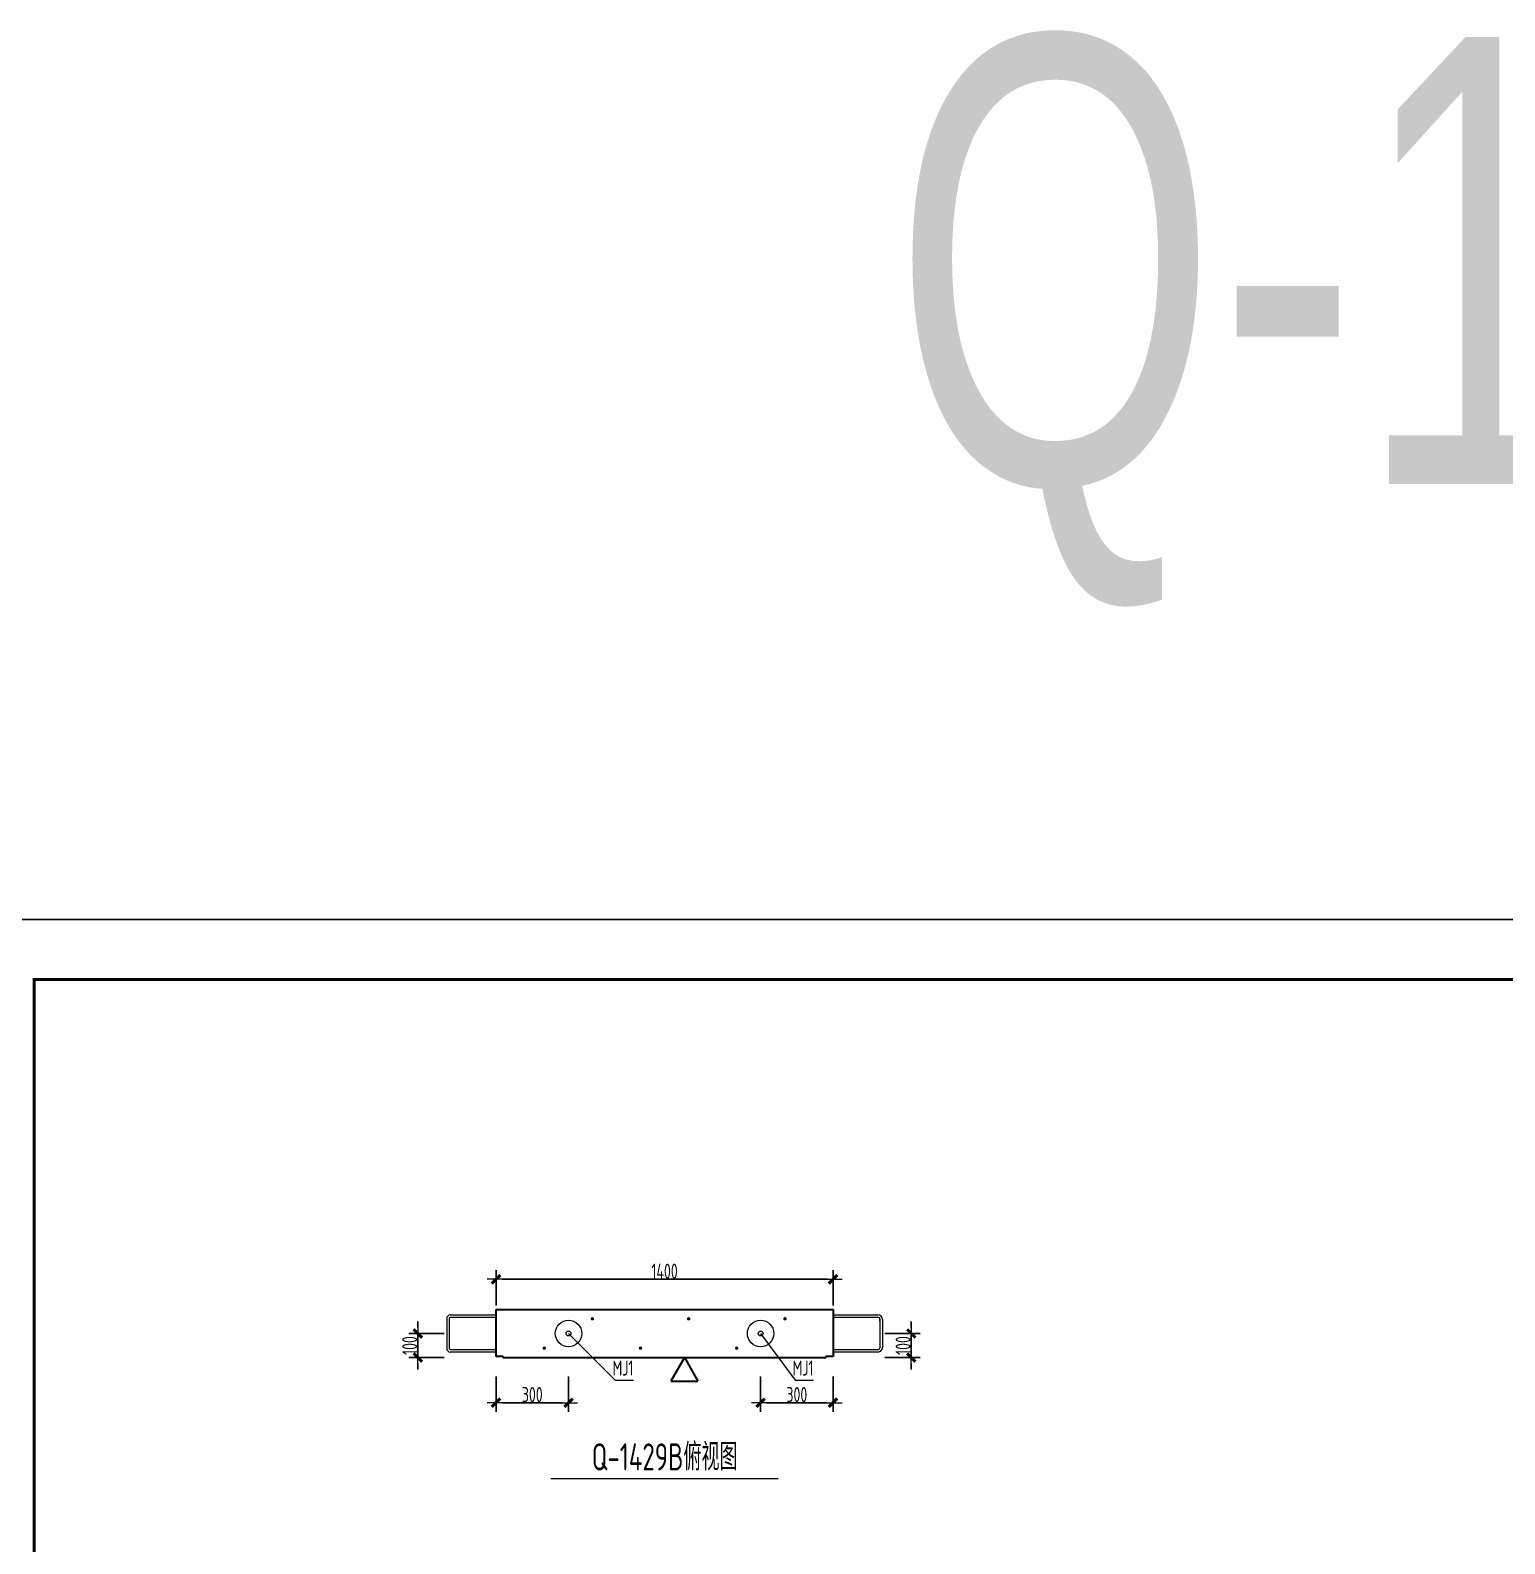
# Model space of a CAD drawing. Extents: x -85320 to 1679916, y -1321939 to 627.
# Drawn here: x 1085374 to 1109876, y -836244 to -811099 of the extents above; entities that cross this region are included whole.
import ezdxf
from ezdxf.enums import TextEntityAlignment as Align

# ---------------------------------------------------------------- set-up
doc = ezdxf.new("R2010")
doc.units = 0
doc.header["$LTSCALE"] = 1000
for name, color, linetype in [('BORDER', 7, 'Continuous'), ('图框文字', 7, 'Continuous'), ('打印线框', 7, 'Continuous'), ('拉模', 7, 'Continuous')]:
    doc.layers.add(name, color=color, linetype=linetype)
for name, color, linetype, lineweight in [('直线', 7, 'Continuous', 18), ('预制墙图名', 7, 'Continuous', 18), ('预制墙埋件', 8, 'Continuous', 18), ('预制墙墙身水平筋', 130, 'Continuous', 18), ('预制墙墙身纵向受力筋', 1, 'Continuous', 18), ('预制墙详图标注', 3, 'Continuous', 18), ('预制墙详图轮廓', 3, 'Continuous', 35)]:
    doc.layers.add(name, color=color, linetype=linetype, lineweight=lineweight)
doc.styles.add('中西文等高字体', font='hztxt_e.shx', dxfattribs={"width": 0.7, "bigfont": 'hbhz.shx'})
doc.styles.add('样式 1', font='yjkeng.shx', dxfattribs={"width": 0.7, "bigfont": 'yjkchn.shx'})
doc.styles.add('样式 2', font='yjkeng.shx', dxfattribs={"width": 0.7, "bigfont": 'yjkchn.shx'})
doc.dimstyles.new('盈建科结构', dxfattribs={"dimscale": 100, "dimtxt": 2.5, "dimasz": 1, "dimexe": 1.5, "dimexo": 0.625, "dimgap": 0.1, "dimtad": 1, "dimdec": 0, "dimrnd": 1, "dimzin": 0, "dimdsep": 46, "dimtxsty": '样式 1', "dimblk": '_yjkbk', "dimblk1": 'ARCHTICK', "dimblk2": 'ARCHTICK', "dimcen": 0.09, "dimadec": 0, "dimazin": 0, "dimtfac": 1, "dimtdec": 4, "dimtix": 1, "dimtmove": 2, "dimatfit": 3, "dimfxl": 1, "dimtolj": 1, "dimtzin": 0, "dimarcsym": 0})

# ---------------------------------------------------------------- blocks, each defined once
blk = doc.blocks.new('_yjkbk')
blk.add_line((-1, 0), (1.5, 0))
blk.add_lwpolyline([(-0.7, -0.7, 0.5, 0.5, 0), (0.7, 0.7, 0.5, 0.5, 0)], format="xyseb")
blk = doc.blocks.new('*D947')
at = {"layer": 'Defpoints', "color": 0, "transparency": 16777216}
for p in [(1092314, -832751), (1091814, -833151), (1092314, -833151)]:
    blk.add_point(p, dxfattribs=at)
at = {"layer": '预制墙详图标注', "color": 0, "lineweight": -2, "transparency": 16777216}
for p, q in [((1091814, -832651), (1091814, -832551)), ((1092252, -832751), (1091664, -832751)), ((1091814, -832751), (1091814, -833151)), ((1092252, -833151), (1091664, -833151)), ((1091814, -833251), (1091814, -833351))]:
    blk.add_line(p, q, dxfattribs=at)
at = {"layer": '预制墙详图标注', "color": 0, "lineweight": -2, "transparency": 16777216, "xscale": 100, "yscale": 100, "zscale": 100}
for p, rotation in [((1091814, -832751), 270), ((1091814, -833151), 90)]:
    blk.add_blockref('_yjkbk', p, dxfattribs=dict(at, rotation=rotation))
at = {"layer": '预制墙详图标注', "color": 0, "transparency": 16777216, "insert": (1091804, -832951), "char_height": 250, "attachment_point": 8, "rotation": 90, "style": '样式 1'}
blk.add_mtext('\\A1;100', dxfattribs=at)
blk = doc.blocks.new('_ArchTick')
at = {"color": 0, "linetype": 'ByBlock', "const_width": 0.4}
blk.add_lwpolyline([(-0.5, -0.5), (0.5, 0.5)], dxfattribs=at)
blk = doc.blocks.new('*D948')
at = {"layer": 'Defpoints', "color": 0, "transparency": 16777216}
for p in [(1099514, -832751), (1099514, -833151), (1100014, -833151)]:
    blk.add_point(p, dxfattribs=at)
at = {"layer": '预制墙详图标注', "color": 0, "lineweight": -2, "transparency": 16777216}
for p, q in [((1100014, -832651), (1100014, -832551)), ((1099577, -832751), (1100164, -832751)), ((1100014, -832751), (1100014, -833151)), ((1099577, -833151), (1100164, -833151)), ((1100014, -833251), (1100014, -833351))]:
    blk.add_line(p, q, dxfattribs=at)
at = {"layer": '预制墙详图标注', "color": 0, "lineweight": -2, "transparency": 16777216, "xscale": 100, "yscale": 100, "zscale": 100}
for p, rotation in [((1100014, -832751), 270), ((1100014, -833151), 90)]:
    blk.add_blockref('_yjkbk', p, dxfattribs=dict(at, rotation=rotation))
at = {"layer": '预制墙详图标注', "color": 0, "transparency": 16777216, "insert": (1100004, -832951), "char_height": 250, "attachment_point": 8, "rotation": 90, "style": '样式 1'}
blk.add_mtext('\\A1;100', dxfattribs=at)
blk = doc.blocks.new('*D949')
at = {"layer": 'Defpoints', "color": 0, "transparency": 16777216}
for p in [(1093114, -833401), (1094318, -833401), (1094318, -833901)]:
    blk.add_point(p, dxfattribs=at)
at = {"layer": '预制墙详图标注', "color": 0, "lineweight": -2, "transparency": 16777216}
for p, q in [((1093114, -833463), (1093114, -834051)), ((1094318, -833463), (1094318, -834051)), ((1093214, -833901), (1094218, -833901))]:
    blk.add_line(p, q, dxfattribs=at)
at = {"layer": '预制墙详图标注', "color": 0, "lineweight": -2, "transparency": 16777216, "xscale": 100, "yscale": 100, "zscale": 100, "rotation": 180}
blk.add_blockref('_yjkbk', (1093114, -833901), dxfattribs=at)
at = {"layer": '预制墙详图标注', "color": 0, "lineweight": -2, "transparency": 16777216, "xscale": 100, "yscale": 100, "zscale": 100}
blk.add_blockref('_yjkbk', (1094318, -833901), dxfattribs=at)
at = {"layer": '预制墙详图标注', "color": 0, "transparency": 16777216, "insert": (1093716, -833891), "char_height": 250, "attachment_point": 8, "style": '样式 1'}
blk.add_mtext('\\A1;300', dxfattribs=at)
blk = doc.blocks.new('*D950')
at = {"layer": 'Defpoints', "color": 0, "transparency": 16777216}
for p in [(1097510, -833401), (1098714, -833401), (1098714, -833901)]:
    blk.add_point(p, dxfattribs=at)
at = {"layer": '预制墙详图标注', "color": 0, "lineweight": -2, "transparency": 16777216}
for p, q in [((1097510, -833463), (1097510, -834051)), ((1098714, -833463), (1098714, -834051)), ((1097610, -833901), (1098614, -833901))]:
    blk.add_line(p, q, dxfattribs=at)
at = {"layer": '预制墙详图标注', "color": 0, "lineweight": -2, "transparency": 16777216, "xscale": 100, "yscale": 100, "zscale": 100, "rotation": 180}
blk.add_blockref('_yjkbk', (1097510, -833901), dxfattribs=at)
at = {"layer": '预制墙详图标注', "color": 0, "lineweight": -2, "transparency": 16777216, "xscale": 100, "yscale": 100, "zscale": 100}
blk.add_blockref('_yjkbk', (1098714, -833901), dxfattribs=at)
at = {"layer": '预制墙详图标注', "color": 0, "transparency": 16777216, "insert": (1098112, -833891), "char_height": 250, "attachment_point": 8, "style": '样式 1'}
blk.add_mtext('\\A1;300', dxfattribs=at)
blk = doc.blocks.new('*D951')
at = {"layer": 'Defpoints', "color": 0, "transparency": 16777216}
for p in [(1098714, -831851), (1093114, -832351), (1098714, -832351)]:
    blk.add_point(p, dxfattribs=at)
at = {"layer": '预制墙详图标注', "color": 0, "lineweight": -2, "transparency": 16777216}
for p, q in [((1093114, -832288), (1093114, -831701)), ((1098714, -832288), (1098714, -831701)), ((1093214, -831851), (1098614, -831851))]:
    blk.add_line(p, q, dxfattribs=at)
at = {"layer": '预制墙详图标注', "color": 0, "lineweight": -2, "transparency": 16777216, "xscale": 100, "yscale": 100, "zscale": 100, "rotation": 180}
blk.add_blockref('_yjkbk', (1093114, -831851), dxfattribs=at)
at = {"layer": '预制墙详图标注', "color": 0, "lineweight": -2, "transparency": 16777216, "xscale": 100, "yscale": 100, "zscale": 100}
blk.add_blockref('_yjkbk', (1098714, -831851), dxfattribs=at)
at = {"layer": '预制墙详图标注', "color": 0, "transparency": 16777216, "insert": (1095914, -831841), "char_height": 250, "attachment_point": 8, "style": '样式 1'}
blk.add_mtext('\\A1;1400', dxfattribs=at)
blk = doc.blocks.new('图框1')
at = {"layer": 'BORDER', "const_width": 50}
blk.add_lwpolyline([(1377779, -823089), (1377779, -783089), (1433679, -783089), (1433679, -823089)], close=True, dxfattribs=at)
blk = doc.blocks.new('闭口左')
at = {"layer": '预制墙墙身水平筋', "color": 4}
for p, q in [((1032894, -832503), (1032894, -832999)), ((1032934, -832503), (1032934, -832999))]:
    blk.add_line(p, q, dxfattribs=at)
at = {"layer": '预制墙墙身水平筋', "lineweight": 18}
for p, q in [((1032954, -832443), (1033714, -832443)), ((1032954, -832443), (1033714, -832443)), ((1032954, -832443), (1033714, -832443)), ((1032954, -832443), (1033714, -832443)), ((1032954, -832443), (1033714, -832443)), ((1032954, -832443), (1033714, -832443)), ((1032954, -832443), (1033714, -832443)), ((1032954, -832443), (1033714, -832443)), ((1032954, -832443), (1033714, -832443)), ((1032954, -832443), (1033714, -832443)), ((1032954, -832443), (1033714, -832443)), ((1032954, -832443), (1033714, -832443)), ((1032954, -832443), (1033714, -832443)), ((1032954, -832443), (1033714, -832443)), ((1032954, -832443), (1033714, -832443)), ((1033714, -832483), (1032954, -832483)), ((1033714, -832483), (1032954, -832483)), ((1033714, -832483), (1032954, -832483)), ((1033714, -832483), (1032954, -832483)), ((1033714, -832483), (1032954, -832483)), ((1033714, -832483), (1032954, -832483)), ((1033714, -832483), (1032954, -832483)), ((1033714, -832483), (1032954, -832483)), ((1033714, -832483), (1032954, -832483)), ((1033714, -832483), (1032954, -832483)), ((1033714, -832483), (1032954, -832483)), ((1033714, -832483), (1032954, -832483)), ((1033714, -832483), (1032954, -832483)), ((1033714, -832483), (1032954, -832483)), ((1033714, -832483), (1032954, -832483)), ((1032954, -833019), (1033714, -833019)), ((1033714, -833059), (1032954, -833059))]:
    blk.add_line(p, q, dxfattribs=at)
for centre, radius, start, end in [((1032954, -832503), 60, 90, 180), ((1032954, -832503), 60, 90, 180), ((1032954, -832503), 60, 90, 180), ((1032954, -832503), 60, 90, 180), ((1032954, -832503), 60, 90, 180), ((1032954, -832503), 60, 90, 180), ((1032954, -832503), 60, 90, 180), ((1032954, -832503), 60, 90, 180), ((1032954, -832503), 60, 90, 180), ((1032954, -832503), 60, 90, 180), ((1032954, -832503), 60, 90, 180), ((1032954, -832503), 60, 90, 180), ((1032954, -832503), 60, 90, 180), ((1032954, -832503), 60, 90, 180), ((1032954, -832503), 20, 90, 180), ((1032954, -832503), 20, 90, 180), ((1032954, -832503), 20, 90, 180), ((1032954, -832503), 20, 90, 180), ((1032954, -832503), 20, 90, 180), ((1032954, -832503), 20, 90, 180), ((1032954, -832503), 20, 90, 180), ((1032954, -832503), 20, 90, 180), ((1032954, -832503), 20, 90, 180), ((1032954, -832503), 20, 90, 180), ((1032954, -832503), 20, 90, 180), ((1032954, -832503), 20, 90, 180), ((1032954, -832503), 20, 90, 180), ((1032954, -832503), 20, 90, 180), ((1032954, -832999), 60, 180, 270), ((1032954, -832999), 20, 180, 270)]:
    blk.add_arc(centre, radius, start, end, dxfattribs=at)
blk = doc.blocks.new('闭口右')
at = {"layer": '预制墙墙身水平筋', "lineweight": 18}
for p, q in [((1039314, -832443), (1040058, -832443)), ((1039314, -832443), (1040058, -832443)), ((1039314, -832443), (1040058, -832443)), ((1039314, -832443), (1040058, -832443)), ((1039314, -832443), (1040058, -832443)), ((1039314, -832443), (1040058, -832443)), ((1039314, -832443), (1040058, -832443)), ((1039314, -832443), (1040058, -832443)), ((1039314, -832443), (1040058, -832443)), ((1039314, -832443), (1040058, -832443)), ((1039314, -832443), (1040058, -832443)), ((1039314, -832443), (1040058, -832443)), ((1039314, -832443), (1040058, -832443)), ((1039314, -832443), (1040058, -832443)), ((1039314, -832443), (1040058, -832443)), ((1040058, -832483), (1039314, -832483)), ((1040058, -832483), (1039314, -832483)), ((1040058, -832483), (1039314, -832483)), ((1040058, -832483), (1039314, -832483)), ((1040058, -832483), (1039314, -832483)), ((1040058, -832483), (1039314, -832483)), ((1040058, -832483), (1039314, -832483)), ((1040058, -832483), (1039314, -832483)), ((1040058, -832483), (1039314, -832483)), ((1040058, -832483), (1039314, -832483)), ((1040058, -832483), (1039314, -832483)), ((1040058, -832483), (1039314, -832483)), ((1040058, -832483), (1039314, -832483)), ((1040058, -832483), (1039314, -832483)), ((1040058, -832483), (1039314, -832483)), ((1040094, -832548), (1040094, -832519)), ((1040094, -832548), (1040094, -832519)), ((1040094, -832548), (1040094, -832519)), ((1040094, -832548), (1040094, -832519)), ((1040094, -832548), (1040094, -832519)), ((1040094, -832548), (1040094, -832519)), ((1040094, -832548), (1040094, -832519)), ((1040094, -832548), (1040094, -832519)), ((1040094, -832548), (1040094, -832519)), ((1040094, -832548), (1040094, -832519)), ((1040094, -832548), (1040094, -832519)), ((1040094, -832548), (1040094, -832519)), ((1040094, -832548), (1040094, -832519)), ((1040094, -832548), (1040094, -832519)), ((1040094, -832548), (1040094, -832519)), ((1040134, -832519), (1040134, -832548)), ((1040134, -832519), (1040134, -832548)), ((1040134, -832519), (1040134, -832548)), ((1040134, -832519), (1040134, -832548)), ((1040134, -832519), (1040134, -832548)), ((1040134, -832519), (1040134, -832548)), ((1040134, -832519), (1040134, -832548)), ((1040134, -832519), (1040134, -832548)), ((1040134, -832519), (1040134, -832548)), ((1040134, -832519), (1040134, -832548)), ((1040134, -832519), (1040134, -832548)), ((1040134, -832519), (1040134, -832548)), ((1040134, -832519), (1040134, -832548)), ((1040134, -832519), (1040134, -832548)), ((1040134, -832519), (1040134, -832548)), ((1039314, -833019), (1040058, -833019)), ((1039314, -833019), (1040058, -833019)), ((1039314, -833019), (1040058, -833019)), ((1039314, -833019), (1040058, -833019)), ((1039314, -833019), (1040058, -833019)), ((1039314, -833019), (1040058, -833019)), ((1039314, -833019), (1040058, -833019)), ((1039314, -833019), (1040058, -833019)), ((1039314, -833019), (1040058, -833019)), ((1039314, -833019), (1040058, -833019)), ((1039314, -833019), (1040058, -833019)), ((1039314, -833019), (1040058, -833019)), ((1039314, -833019), (1040058, -833019)), ((1039314, -833019), (1040058, -833019)), ((1039314, -833019), (1040058, -833019)), ((1040058, -833059), (1039314, -833059))]:
    blk.add_line(p, q, dxfattribs=at)
at = {"layer": '预制墙墙身水平筋', "color": 4}
for p, q in [((1040094, -832519), (1040094, -832982)), ((1040134, -832519), (1040134, -832982))]:
    blk.add_line(p, q, dxfattribs=at)
at = {"layer": '预制墙墙身水平筋', "lineweight": 18}
for centre, radius, start, end in [((1040058, -832519), 76.6, 360, 90), ((1040058, -832519), 76.6, 360, 90), ((1040058, -832519), 76.6, 360, 90), ((1040058, -832519), 76.6, 360, 90), ((1040058, -832519), 76.6, 360, 90), ((1040058, -832519), 76.6, 360, 90), ((1040058, -832519), 76.6, 360, 90), ((1040058, -832519), 76.6, 360, 90), ((1040058, -832519), 76.6, 360, 90), ((1040058, -832519), 76.6, 360, 90), ((1040058, -832519), 76.6, 360, 90), ((1040058, -832519), 76.6, 360, 90), ((1040058, -832519), 76.6, 360, 90), ((1040058, -832519), 76.6, 360, 90), ((1040058, -832519), 36.6, 360, 90), ((1040058, -832519), 36.6, 360, 90), ((1040058, -832519), 36.6, 360, 90), ((1040058, -832519), 36.6, 360, 90), ((1040058, -832519), 36.6, 360, 90), ((1040058, -832519), 36.6, 360, 90), ((1040058, -832519), 36.6, 360, 90), ((1040058, -832519), 36.6, 360, 90), ((1040058, -832519), 36.6, 360, 90), ((1040058, -832519), 36.6, 360, 90), ((1040058, -832519), 36.6, 360, 90), ((1040058, -832519), 36.6, 360, 90), ((1040058, -832519), 36.6, 360, 90), ((1040058, -832519), 36.6, 360, 90), ((1040058, -832982), 36.6, 270, 0), ((1040058, -832982), 76.6, 270, 0), ((1040058, -832982), 36.6, 270, 0), ((1040058, -832982), 76.6, 270, 0), ((1040058, -832982), 36.6, 270, 0), ((1040058, -832982), 76.6, 270, 0), ((1040058, -832982), 36.6, 270, 0), ((1040058, -832982), 76.6, 270, 0), ((1040058, -832982), 36.6, 270, 0), ((1040058, -832982), 76.6, 270, 0), ((1040058, -832982), 36.6, 270, 0), ((1040058, -832982), 76.6, 270, 0), ((1040058, -832982), 36.6, 270, 0), ((1040058, -832982), 76.6, 270, 0), ((1040058, -832982), 36.6, 270, 0), ((1040058, -832982), 76.6, 270, 0), ((1040058, -832982), 36.6, 270, 0), ((1040058, -832982), 76.6, 270, 0), ((1040058, -832982), 36.6, 270, 0), ((1040058, -832982), 76.6, 270, 0), ((1040058, -832982), 36.6, 270, 0), ((1040058, -832982), 76.6, 270, 0), ((1040058, -832982), 36.6, 270, 0), ((1040058, -832982), 76.6, 270, 0), ((1040058, -832982), 36.6, 270, 0), ((1040058, -832982), 76.6, 270, 0), ((1040058, -832982), 36.6, 270, 0), ((1040058, -832982), 76.6, 270, 0)]:
    blk.add_arc(centre, radius, start, end, dxfattribs=at)

msp = doc.modelspace()

# ---------------------------------------------------------------- linework, layer by layer
at = {"layer": '打印线框', "color": 1}
msp.add_lwpolyline([(1082939.778, -867870.962), (1082939.778, -825870.962), (1142339.778, -825870.962), (1142339.778, -867870.962)], close=True, dxfattribs=at)
at = {"layer": '直线', "lineweight": 18}
for points in [[(1094318.371, -832750.848), (1095093.371, -833525.848), (1095396.255, -833525.848)], [(1097510.371, -832750.848), (1098085.371, -833525.848), (1098388.255, -833525.848)]]:
    msp.add_lwpolyline(points, dxfattribs=at)
at = {"layer": '预制墙图名', "lineweight": 18}
msp.add_line((1094025.111, -835160.848), (1097803.63, -835160.848), dxfattribs=at)
at = {"layer": '预制墙埋件', "lineweight": 18}
for centre, radius in [((1094318.371, -832750.848), 220), ((1097510.371, -832750.848), 220), ((1094318.371, -832750.848), 40), ((1097510.371, -832750.848), 40)]:
    msp.add_circle(centre, radius, dxfattribs=at)
at = {"layer": '预制墙墙身纵向受力筋', "lineweight": 18, "const_width": 28}
for points in [[(1094728.371, -832506.848, 1), (1094700.371, -832506.848, 1)], [(1096328.371, -832506.848, 1), (1096300.371, -832506.848, 1)], [(1097928.371, -832506.848, 1), (1097900.371, -832506.848, 1)], [(1093928.371, -832994.848, 1), (1093900.371, -832994.848, 1)], [(1095528.371, -832994.848, 1), (1095500.371, -832994.848, 1)], [(1097128.371, -832994.848, 1), (1097100.371, -832994.848, 1)]]:
    msp.add_lwpolyline(points, format="xyb", close=True, dxfattribs=at)
at = {"layer": '预制墙详图标注', "lineweight": 35}
for p, q in [((1096243.371, -833150.848), (1096018.371, -833540.56)), ((1096243.371, -833150.848), (1096468.371, -833540.56)), ((1096018.371, -833540.56), (1096468.371, -833540.56))]:
    msp.add_line(p, q, dxfattribs=at)
at = {"layer": '预制墙详图轮廓', "lineweight": 35}
for p, q in [((1093114.371, -832350.848), (1098714.371, -832350.848)), ((1093114.371, -833130.848), (1093114.371, -832350.848)), ((1098714.371, -832350.848), (1098714.371, -833130.848)), ((1093234.371, -833130.848), (1093114.371, -833130.848)), ((1093234.371, -833150.848), (1093234.371, -833130.848)), ((1093234.371, -833150.848), (1098594.371, -833150.848)), ((1098714.371, -833130.848), (1098594.371, -833130.848)), ((1098594.371, -833130.848), (1098594.371, -833150.848))]:
    msp.add_line(p, q, dxfattribs=at)

# ---------------------------------------------------------------- block references
at = {"layer": '拉模', "color": 3}
msp.add_blockref('图框1', (-292339.171, -43782.267), dxfattribs=at)
at = {"layer": '预制墙墙身水平筋', "color": 4}
for name in ['闭口左', '闭口右']:
    msp.add_blockref(name, (59400, 0), dxfattribs=at)

# ---------------------------------------------------------------- texts
at = {"layer": '图框文字', "color": 2, "style": '中西文等高字体', "width": 0.7}
msp.add_text('Q-1429B', height=7425, dxfattribs=at).set_placement((1099704.644, -818634.586))
at = {"layer": '直线', "linetype": 'Continuous', "style": '样式 1', "width": 0.7}
for p in [(1095396.255, -833525.848), (1098388.255, -833525.848)]:
    msp.add_text('MJ1', height=250, dxfattribs=at).set_placement(p, align=Align.BOTTOM_RIGHT)
at = {"layer": '预制墙图名', "linetype": 'Continuous', "style": '样式 2', "width": 0.7}
msp.add_text('Q-1429B俯视图', height=450, dxfattribs=at).set_placement((1095914.371, -835160.848), align=Align.BOTTOM_CENTER)

# ---------------------------------------------------------------- dimensions: what is measured, and where the dimension line sits
at = {"layer": '预制墙详图标注'}
for p1, p2, distance, picture, middle in [((1093114.371, -832350.848), (1098714.371, -832350.848), 500, '*D951', (1095914.371, -831715.848)), ((1092314.371, -832750.848), (1092314.371, -833150.848), -500, '*D947', (1091679.371, -832950.848)), ((1099514.371, -832750.848), (1099514.371, -833150.848), 500, '*D948', (1099879.371, -832950.848)), ((1093114.371, -833400.848), (1094318.371, -833400.848), -500, '*D949', (1093716.371, -833765.848)), ((1097510.371, -833400.848), (1098714.371, -833400.848), -500, '*D950', (1098112.371, -833765.848))]:
    dim = msp.add_aligned_dim(p1=p1, p2=p2, distance=distance, dimstyle='盈建科结构', override={"dimscale": 100, "dimtxt": 2.5, "dimasz": 1, "dimexe": 1.5, "dimexo": 0.625, "dimgap": 0.1, "dimtad": 1, "dimlfac": 0.25, "dimrnd": 5, "dimdle": 0, "dimtix": 1, "dimfxlon": 0}, dxfattribs=at)
    dim.commit()
    dim.dimension.update_dxf_attribs({"geometry": picture, "text_midpoint": middle})

doc.saveas('drawing.dxf')
